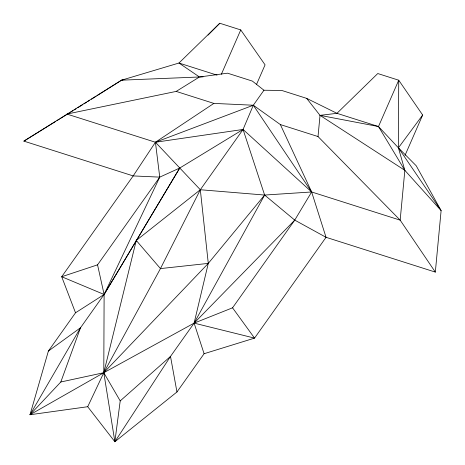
<?xml version="1.0" encoding="UTF-8"?>
<svg xmlns="http://www.w3.org/2000/svg" width="465" height="465" viewBox="0 0 465 465"><rect width="100%" height="100%" fill="white"/><g stroke="black" fill="none" stroke-linecap="round" stroke-linejoin="round"><path stroke-width="0.7" d="M306.679 98.382L336.951 113.321L378.487 126.538L398.412 147.835L416.192 165.738L441.111 210.61L435.327 272.095L400.167 220.148L318.025 136.559L320.019 115.361L306.679 98.382L281.86 90.477L263.951 90.233L252.356 81.084L227.53 73.185L199.456 76.987L121.574 80.172L23.889 141.128L133.182 175.915L159.745 177.136L179.74 168.034L243.061 129.456L253.315 105.23L263.951 90.233M404.846 170.341L378.487 126.538L398.732 80.213L422.662 115.024L398.412 147.835L441.111 210.61L404.846 170.341L320.019 115.361L336.951 113.321L377.766 73.54L398.732 80.213L398.412 147.835L404.846 170.341L400.167 220.148L311.643 191.969L264.626 195.056L200.316 189.732L155.426 142.244L66.902 114.065L176.189 91.407L199.456 76.987L178.967 63.031L121.574 80.172L97.423 95.465M280.354 124.568L311.643 191.969L294.746 220.114L232.552 307.813L194.114 323.128L103.794 372.715L30.016 414.739L80.503 327.767L104.114 294.479L179.74 168.034L104.114 294.479L75.516 312.788L48.383 351.058L30.016 414.739L87.711 406.718L114.872 441.75L120.208 400.9L103.794 372.715L104.114 294.479L97.551 264.841L159.745 177.136L155.426 142.244L213.865 103.404L253.315 105.23L280.354 124.568L318.025 136.559M87.711 406.718L103.794 372.715L160.46 268.59L200.316 189.732L208.285 263.388L194.114 323.128L170.504 356.417L114.872 441.75L103.794 372.715L136.268 240.463L200.316 189.732L243.061 129.456L311.643 191.969L326.041 237.307L254.553 338.119L204.094 353.72L176.956 391.983L114.872 441.75M30.016 414.739L60.81 381.992L80.503 327.767L48.383 351.058M221.369 74.266L240.748 29.923L219.788 23.25L178.967 63.031L217.045 75.15M256.395 84.711L265.073 64.856L240.748 29.923M405.021 155.391L422.662 115.024M159.745 177.136L104.114 294.479L61.694 276.727L133.182 175.915L155.426 142.244L253.315 105.23L311.643 191.969M60.81 381.992L103.794 372.715L208.285 263.388L264.626 195.056L243.061 129.456L155.426 142.244M435.327 272.095L326.041 237.307L294.746 220.114L194.114 323.128L204.094 353.72M208.064 35.096L219.788 23.25M120.208 400.9L170.504 356.417L176.956 391.983M91.384 99.283L96.214 96.226M23.889 141.128L55.8 121.348M57.026 120.586L59.479 119.069M60.706 118.308L69.297 112.978M70.523 112.222L72.982 110.699M74.208 109.938L76.045 108.798M77.888 107.653L82.799 104.613M84.026 103.852L86.478 102.329M87.705 101.568L89.547 100.428M97.551 264.841L61.694 276.727L75.516 312.788M121.574 80.172L123.004 80.003M208.285 263.388L160.46 268.59L136.268 240.463M200.183 76.958L203.089 76.859M320.019 115.361L378.487 126.538M176.189 91.407L213.865 103.404M294.746 220.114L264.626 195.056L194.114 323.128L254.553 338.119L232.552 307.813"/></g></svg>
